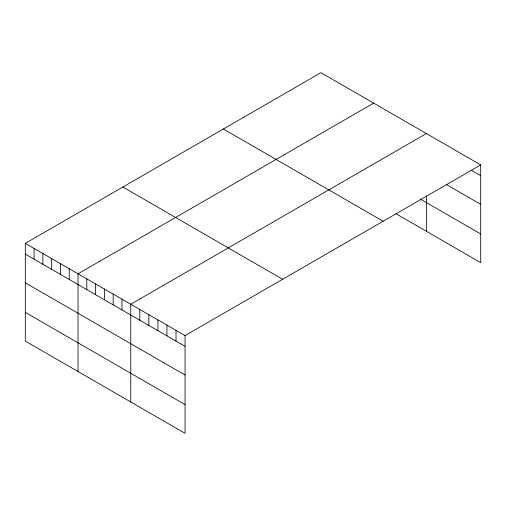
<?xml version="1.0" encoding="UTF-8"?>
<svg xmlns="http://www.w3.org/2000/svg" width="506" height="506" viewBox="0 0 506 506"><rect width="100%" height="100%" fill="white"/><g stroke="black" fill="none" stroke-linecap="round" stroke-linejoin="round"><path stroke-width="0.76" d="M480.7 164.918L185.063 335.598L185.063 433.319L25.3 341.082L25.3 243.361L320.937 72.681L480.7 164.918L480.7 262.639L395.964 213.715M373.662 103.116L78.019 273.803L78.019 371.524M426.381 133.552L130.744 304.239L130.744 401.96M471.649 170.427L480.7 175.652M446.425 184.57L480.7 204.354M420.296 199.06L480.7 233.93M223.38 129.005L383.137 221.242M122.863 187.037L282.62 279.274M25.3 243.361L185.063 335.598M25.3 254.101L185.063 346.338M25.3 282.803L185.063 375.041M25.3 312.379L185.063 404.617M426.381 195.746L426.381 231.274M176.012 330.374L176.012 341.107M166.955 325.149L166.955 335.883M157.904 319.918L157.904 330.658M148.853 314.694L148.853 325.428M139.795 309.463L139.795 320.203M121.959 299.166L121.959 309.9M113.167 294.094L113.167 304.827M104.381 289.021L104.381 299.754M95.596 283.948L95.596 294.682M86.811 278.876L86.811 289.609M69.233 268.73L69.233 279.464M60.448 263.658L60.448 274.391M51.663 258.579L51.663 269.318M42.871 253.506L42.871 264.246M34.085 248.433L34.085 259.173"/></g></svg>
